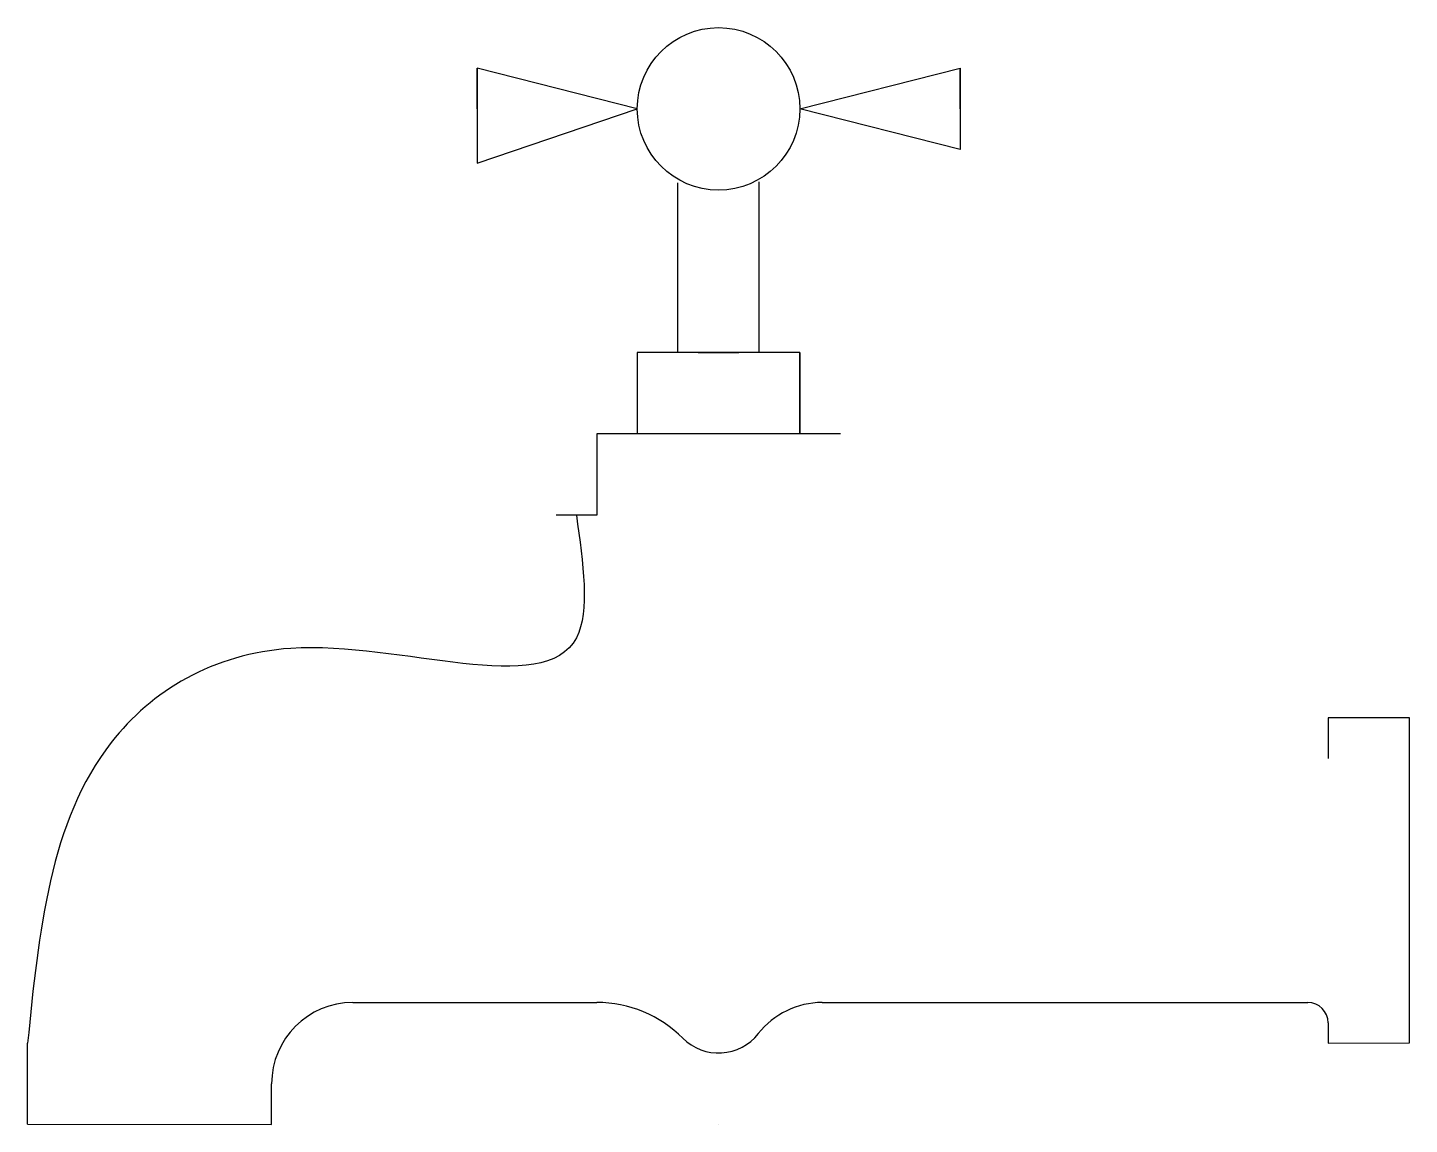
# Model space of a CAD drawing. Header units: inches. Extents: x 0 to 340, y 0 to 270.
import ezdxf

# ---------------------------------------------------------------- set-up
doc = ezdxf.new("R2010")
doc.units = ezdxf.units.IN
doc.header["$MEASUREMENT"] = 0

msp = doc.modelspace()

# ---------------------------------------------------------------- linework, layer by layer
for p, q in [((110.55, 250), (110.55, 260)), ((110.55, 260), (110.55, 240)), ((150, 250), (110.55, 260)), ((190, 250), (229.44, 260)), ((229.44, 250), (229.44, 260)), ((229.44, 260), (229.44, 240)), ((110.55, 256.61), (110.55, 236.61)), ((229.44, 256.7), (229.44, 240)), ((110.55, 236.61), (150, 250)), ((229.44, 240), (190, 250)), ((160, 190), (160, 231.81)), ((180, 190), (180, 232)), ((190, 190), (150, 190)), ((150, 190), (150, 170)), ((170, 190), (160, 190)), ((165, 190), (175, 190)), ((190, 190), (180, 190)), ((190, 190), (190, 170)), ((190, 170), (190, 190)), ((200, 170), (140, 170)), ((140, 170), (140, 150)), ((140, 150), (130, 150)), ((340, 100.07), (320, 100.07)), ((320, 100.07), (320, 90.07)), ((340, 20.07), (340, 100.07)), ((80, 30), (140, 30)), ((195.52, 30), (315, 30)), ((320, 25), (320, 20)), ((-0.04, 0.02), (-0.04, 20.02)), ((320, 20), (340, 20.07)), ((60, 0), (60, 10)), ((-0.04, 0.02), (60, 0)), ((170, 0), (170, 0))]:
    msp.add_line(p, q)
msp.add_circle((170, 250), 20)
for centre, radius, start, end in [((80, 10), 20, 90, 180), ((140, 0), 30, 45, 90), ((195.52, 10), 20, 90, 141.9185), ((315, 25), 5, 0, 90), ((170, 30), 12.43, 225, 321.9185)]:
    msp.add_arc(centre, radius, start, end)
msp.add_spline([(135, 150), (135, 119.8), (64.75, 117.17), (20.55, 94.03), (-0.04, 20.02)], degree=3)

doc.saveas('drawing.dxf')
